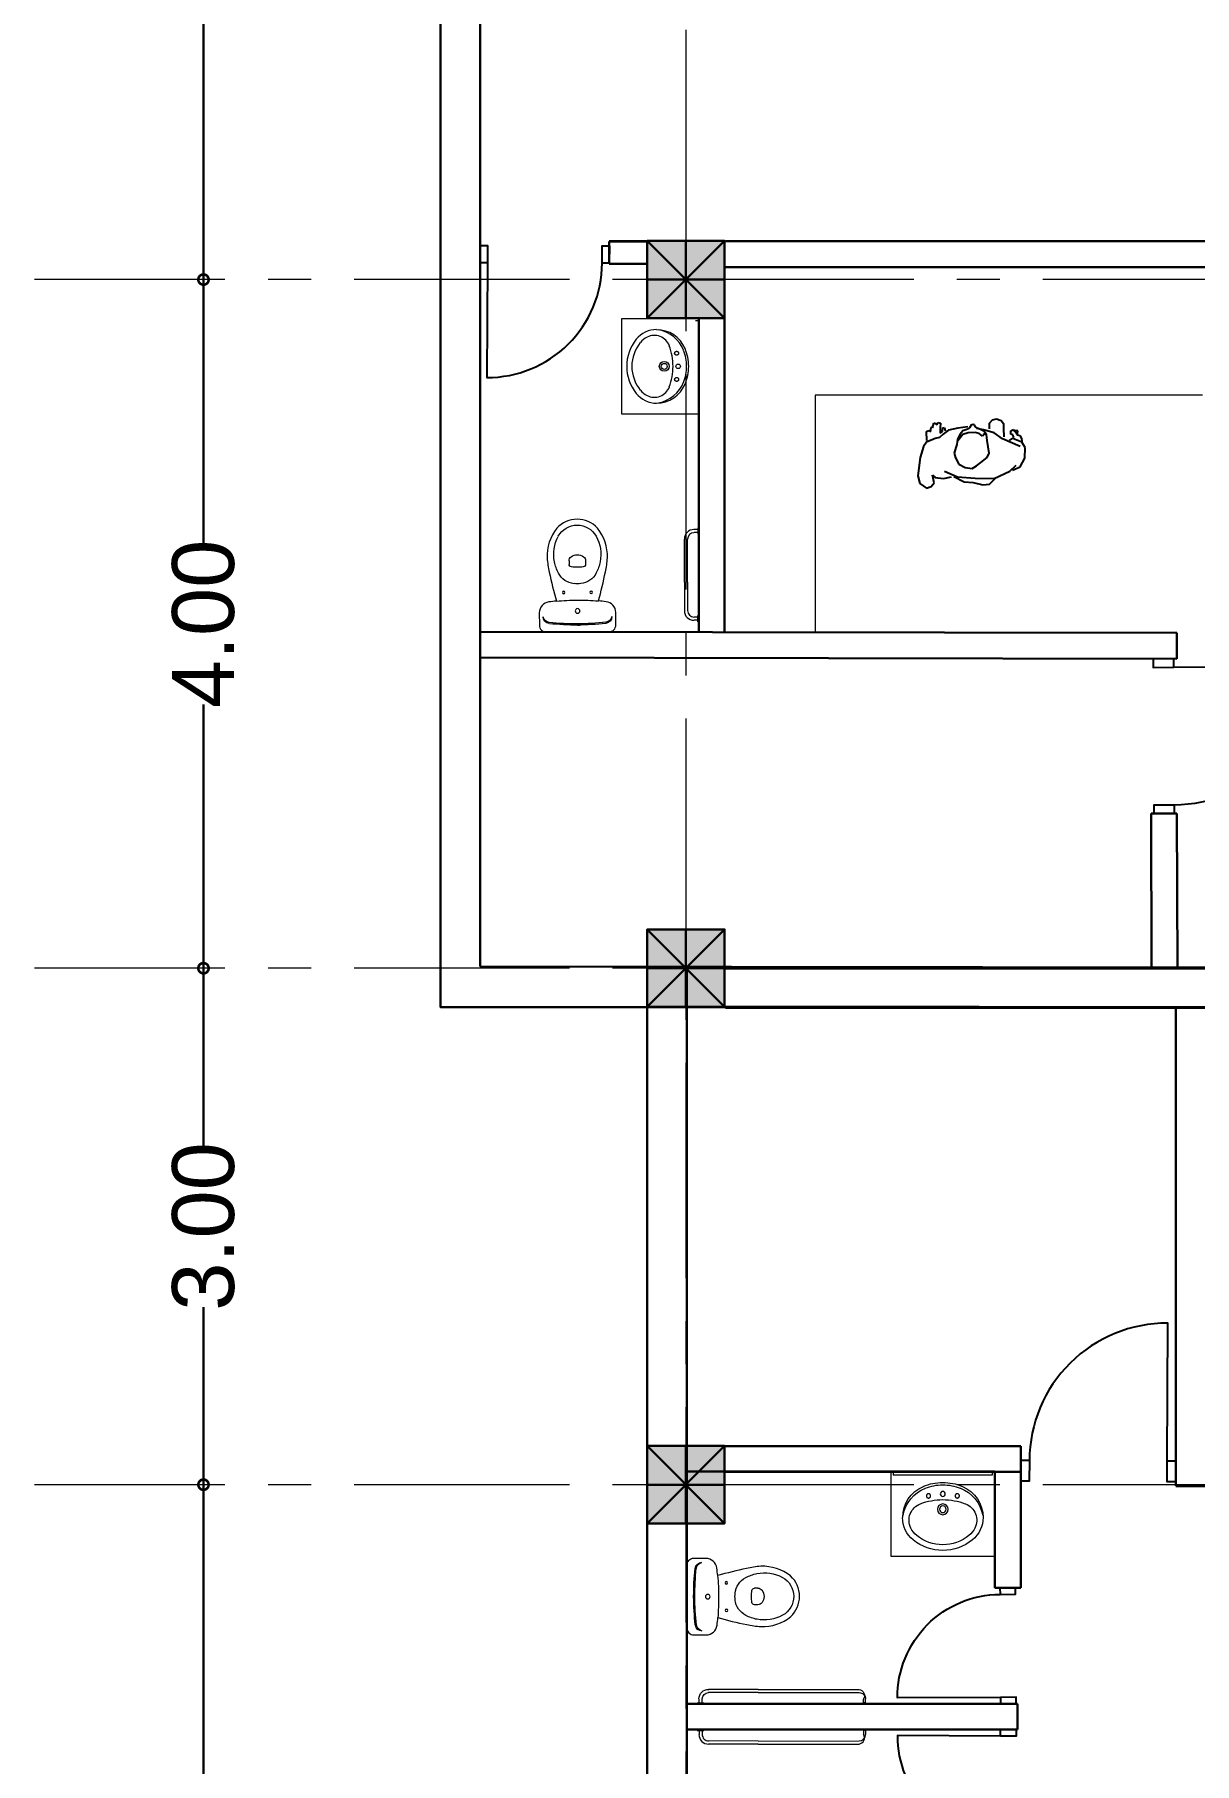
# Model space of a CAD drawing. Header units: metres. Extents: x 319894 to 3389272, y 120 to 6136017.
# Drawn here: x 321358.01 to 321364.75, y 3068011.02 to 3068021.06 of the extents above; entities that cross this region are included whole.
import ezdxf

# ---------------------------------------------------------------- set-up
doc = ezdxf.new("R2010")
doc.units = ezdxf.units.M
doc.header["$MEASUREMENT"] = 0
for name, pattern in [('CENTER', [2, 1.25, -0.25, 0.25, -0.25]), ('HIDDEN', [0.375, 0.25, -0.125]), ('RAYITAS', [0.375, 0.25, -0.125])]:
    doc.linetypes.add(name, pattern=pattern)
doc.layers.get('Defpoints').update_dxf_attribs({"color": 254})
for name, color, linetype, lineweight in [('a_MUEBLE ART', 4, 'Continuous', 5), ('centerline', 255, 'HIDDEN', 5), ('column', 50, 'Continuous', 30), ('Fixtures', 31, 'Continuous', 20), ('FURNITURE P 1 200', 255, 'Continuous', 13), ('hatch', 252, 'Continuous', 15), ('wall', 4, 'Continuous', 30)]:
    doc.layers.add(name, color=color, linetype=linetype, lineweight=lineweight)
doc.layers.add('door_cad-block.com', color=7, linetype='Continuous')
doc.layers.add('S-DIM', color=7, linetype='Continuous')
doc.styles.add('TEXTS', font='swissl.ttf')
doc.dimstyles.new('DIMTEXT', dxfattribs={"dimscale": 0.4, "dimtxt": 0.9, "dimasz": 0.3, "dimexe": 0.05, "dimexo": 0.05, "dimgap": 0.05, "dimtad": 0, "dimzin": 1, "dimdsep": 46, "dimtxsty": 'TEXTS', "dimblk": 'DOTSMALL', "dimcen": 0.1, "dimclrd": 256, "dimclre": 6, "dimclrt": 3, "dimadec": 0, "dimazin": 0, "dimtfac": 0.15, "dimtix": 1, "dimtofl": 0, "dimtmove": 1, "dimatfit": 3, "dimldrblk": 'OPEN', "dimfxl": 1, "dimtolj": 1, "dimtzin": 0, "dimarcsym": 0})

# ---------------------------------------------------------------- blocks, each defined once
blk = doc.blocks.new('ca_ba_wc057')
at = {"layer": 'a_MUEBLE ART', "color": 8}
for p, q in [((0, -4), (-1.1, -4)), ((0, -4), (1.1, -4)), ((-4.8, -41.3), (-4.8, -39.3)), ((4.8, -41.3), (4.8, -39.3))]:
    blk.add_line(p, q, dxfattribs=at)
at = {"layer": 'a_MUEBLE ART'}
blk.add_lwpolyline([(-16.3, -34.8, -0.017322), (-12.2, -18, -0.007818), (-16.6, -17.5, -0.379899), (-22.2, -11.2), (-22.2, -4, -0.414214), (-18.2, 0), (0, 0), (18.2, 0, -0.414214), (22.2, -4), (22.2, -11.2, -0.379899), (16.6, -17.5, -0.007818), (12.2, -18, -0.017322), (16.3, -34.8, -0.034533), (17.5, -43, -0.180901), (11.8, -60.3, -0.210568), (0, -65.5, -0.210568), (-11.8, -60.3, -0.180901), (-17.5, -43, -0.034533)], format="xyb", close=True, dxfattribs=at)
at = {"layer": 'a_MUEBLE ART', "color": 8}
for centre, radius in [((0, -12.2), 1.35), ((0, -12.2), 1.35), ((-8, -23), 0.75), ((8, -23), 0.75)]:
    blk.add_circle(centre, radius, dxfattribs=at)
for centre, radius, start, end in [((-16, -8.9), 4, 96.2719, 180), ((-16, -9.6), 4, 96.2141, 169.7572), ((0, -154), 149.3, 90, 96.3306), ((0, -154), 150, 90, 96.2719), ((0, -154), 150, 83.7281, 90), ((0, -154), 149.3, 83.6694, 90), ((16, -8.9), 4, 0, 83.7281), ((16, -9.6), 4, 10.2428, 83.7859), ((-3.3, -39.3), 1.5, 96.6492, 180), ((0, -67.6), 30, 90, 96.6492), ((0, -67.6), 30, 83.3508, 90), ((3.3, -39.3), 1.5, 0, 83.3508), ((-1.8, -41.3), 3, 180, 233.1301), ((0, -38.9), 6, 233.1301, 270), ((0, -38.9), 6, 270, 306.8699), ((1.8, -41.3), 3, 306.8699, 0)]:
    blk.add_arc(centre, radius, start, end, dxfattribs=at)
at = {"layer": 'a_MUEBLE ART'}
for centre, radius, start, end in [((0, 121.9), 140.4, 264.9986, 270), ((0, 121.9), 140.4, 270, 275.0014), ((-0.7, -39.6), 11.6, 96.2419, 152.5973), ((0, -46), 18, 90, 96.2419), ((0, -46), 18, 83.7581, 90), ((0.7, -39.6), 11.6, 27.4027, 83.7581), ((11.2, -45.8), 25, 152.5973, 168.3805), ((-11.2, -45.8), 25, 11.6195, 27.4027), ((7.9, -45.1), 21.6, 168.3805, 209.1161), ((-7.9, -45.1), 21.6, 330.8839, 11.6195), ((0, -49.5), 12.6, 209.1161, 270), ((0, -49.5), 12.6, 270, 330.8839)]:
    blk.add_arc(centre, radius, start, end, dxfattribs=at)
blk = doc.blocks.new('*U950')
at = {"color": 0, "linetype": 'ByBlock', "ltscale": 10}
blk.add_lwpolyline([(-50, 0), (-50, 800, 0.414214), (-850, 0)], format="xyb", dxfattribs=at)
at = {"color": 0}
for points in [[(-900, 0), (-850, 0), (-850, -121), (-900, -121)], [(-50, 0), (0, 0), (0, -121), (-50, -121)]]:
    blk.add_lwpolyline(points, close=True, dxfattribs=at)
blk = doc.blocks.new('WC')
at = {"layer": 'a_MUEBLE ART', "color": 8}
for p, q in [((321694.422, 3067998.033), (321693.847, 3067998.033)), ((321693.847, 3067998.012), (321693.847, 3067998.033)), ((321694.422, 3067998.011), (321694.422, 3067998.033))]:
    blk.add_line(p, q, dxfattribs=at)
at = {"layer": 'a_MUEBLE ART'}
blk.add_lwpolyline([(321693.834, 3067998.012), (321693.834, 3067998.504), (321694.439, 3067998.504), (321694.438, 3067998.011)], close=True, dxfattribs=at)
at = {"layer": 'a_MUEBLE ART', "color": 8}
for centre, radius in [((321694.136, 3067998.232), 0.0313), ((321694.136, 3067998.232), 0.0192), ((321694.136, 3067998.143), 0.0146)]:
    blk.add_circle(centre, radius, dxfattribs=at)
at = {"layer": 'a_MUEBLE ART', "color": 8, "linetype": 'RAYITAS'}
for centre in [(321694.053, 3067998.154), (321694.22, 3067998.154)]:
    blk.add_circle(centre, 0.0125, dxfattribs=at)
at = {"layer": 'a_MUEBLE ART'}
for centre, radius, start, end in [((321694.116, 3067998.308), 0.215, 187.4772, 187.4772), ((321694.157, 3067998.308), 0.215, 352.4866, 352.4866), ((321694.069, 3067998.28), 0.167, 129.0648, 179.9819), ((321694.136, 3067998.198), 0.273, 89.9819, 129.0648), ((321694.136, 3067998.198), 0.24, 89.9819, 129.0648), ((321694.136, 3067998.198), 0.273, 50.899, 89.9819), ((321694.136, 3067998.198), 0.24, 50.899, 89.9819), ((321694.203, 3067998.28), 0.167, 359.9819, 50.899), ((321694.041, 3067998.295), 0.101, 152.9129, 249.6234), ((321694.069, 3067998.28), 0.134, 129.0648, 152.9129), ((321694.232, 3067998.295), 0.101, 290.3404, 27.0509), ((321694.203, 3067998.28), 0.134, 27.0509, 50.899), ((321694.099, 3067998.28), 0.196, 179.9819, 247.2675), ((321694.116, 3067998.308), 0.215, 190.9787, 247.8026), ((321694.136, 3067998.552), 0.376, 249.6234, 269.9819), ((321694.136, 3067998.552), 0.376, 269.9819, 290.3404), ((321694.157, 3067998.308), 0.215, 292.1612, 348.9852), ((321694.174, 3067998.28), 0.196, 292.6963, 359.9819), ((321694.136, 3067998.37), 0.294, 247.2675, 269.9819), ((321694.136, 3067998.37), 0.28, 248.7287, 269.9819), ((321694.136, 3067998.37), 0.28, 269.9819, 291.2352), ((321694.136, 3067998.37), 0.294, 269.9819, 292.6963)]:
    blk.add_arc(centre, radius, start, end, dxfattribs=at)
at = {"layer": 'FURNITURE P 1 200'}
for p, q in [((321692.748, 3067999.362), (321692.71, 3067999.362)), ((321692.71, 3067999.362), (321692.71, 3067999.357)), ((321692.71, 3067999.357), (321692.748, 3067999.357)), ((321692.72, 3067999.357), (321692.72, 3067999.334)), ((321692.738, 3067999.357), (321692.739, 3067999.334)), ((321692.748, 3067999.357), (321692.748, 3067999.362)), ((321693.063, 3067999.296), (321692.776, 3067999.297)), ((321693.063, 3067999.296), (321693.65, 3067999.297)), ((321693.676, 3067999.357), (321693.676, 3067999.334)), ((321693.678, 3067999.362), (321693.685, 3067999.362)), ((321693.678, 3067999.357), (321693.678, 3067999.362)), ((321693.685, 3067999.357), (321693.678, 3067999.357)), ((321693.685, 3067999.362), (321693.685, 3067999.357)), ((321693.687, 3067999.357), (321693.687, 3067999.334)), ((321693.063, 3067999.278), (321692.776, 3067999.278)), ((321693.063, 3067999.278), (321693.65, 3067999.278))]:
    blk.add_line(p, q, dxfattribs=at)
for centre, radius, start, end in [((321692.776, 3067999.334), 0.0561, 180.1975, 270.1975), ((321692.776, 3067999.334), 0.0374, 180.1975, 270.1975), ((321693.65, 3067999.334), 0.0374, 269.8025, 359.8025), ((321693.644, 3067999.315), 0.0372, 278.801, 30.8499)]:
    blk.add_arc(centre, radius, start, end, dxfattribs=at)
at = {"layer": 'wall'}
for p, q in [((321694.569, 3067999.512), (321692.649, 3067999.512)), ((321694.569, 3067999.512), (321694.569, 3067999.362)), ((321692.649, 3067999.439), (321692.649, 3067998.012)), ((321692.649, 3067999.362), (321694.569, 3067999.362)), ((321694.439, 3067998.689), (321694.589, 3067998.689)), ((321694.439, 3067998.689), (321694.439, 3067998.011)), ((321694.589, 3067998.689), (321694.589, 3067998.011)), ((321692.649, 3067998.012), (321694.439, 3067998.012))]:
    blk.add_line(p, q, dxfattribs=at)
at = {"xscale": 0.009999999999999998, "yscale": 0.009999999999999998, "zscale": 0.009999999999999998, "rotation": 89.75130497680318}
blk.add_blockref('ca_ba_wc057', (321692.649, 3067998.74), dxfattribs=at)
at = {"layer": 'door_cad-block.com', "xscale": 0.0007481485115570036, "yscale": 0.0007481485115570036, "zscale": 0.0007481485115570036, "rotation": 89.75130448807185}
blk.add_blockref('*U950', (321694.471, 3067999.362), dxfattribs=at)
blk = doc.blocks.new('R87')
at = {"color": 0, "linetype": 'ByBlock'}
for p, q in [((-258, 779), (-289, 729)), ((-201, 798), (-258, 779)), ((-64, 789), (-201, 798)), ((20, 770), (-64, 789)), ((-289, 729), (-275, 693)), ((-275, 693), (-246, 674)), ((-246, 674), (-191, 690)), ((-205, 669), (-210, 604)), ((-191, 690), (-205, 669)), ((54, 748), (20, 770)), ((85, 686), (54, 748)), ((68, 748), (133, 755)), ((95, 654), (85, 686)), ((121, 628), (95, 654)), ((169, 654), (129, 652)), ((129, 652), (141, 635)), ((133, 755), (143, 738)), ((143, 738), (133, 724)), ((133, 724), (167, 722)), ((172, 712), (165, 710)), ((165, 710), (201, 702)), ((167, 722), (172, 712)), ((203, 654), (169, 654)), ((201, 695), (189, 681)), ((189, 681), (208, 671)), ((201, 702), (201, 695)), ((208, 671), (203, 654)), ((-191, 530), (-225, 450)), ((-210, 604), (-193, 546)), ((-155, 602), (-191, 501)), ((-50, 526), (-96, 497)), ((-16, 536), (-50, 526)), ((28, 528), (-16, 536)), ((52, 522), (28, 528)), ((91, 518), (52, 522)), ((155, 590), (121, 628)), ((141, 635), (169, 633)), ((172, 621), (148, 614)), ((174, 520), (155, 590)), ((169, 633), (172, 621)), ((189, 448), (174, 520)), ((-225, 450), (-227, 381)), ((-191, 501), (-193, 369)), ((-117, 448), (-122, 396)), ((-122, 396), (-101, 365)), ((-96, 497), (-117, 448)), ((129, 482), (80, 515)), ((130, 500), (91, 518)), ((143, 441), (129, 482)), ((156, 483), (130, 500)), ((148, 390), (143, 441)), ((143, 359), (148, 390)), ((168, 454), (156, 483)), ((174, 441), (168, 454)), ((181, 433), (174, 441)), ((203, 422), (181, 433)), ((182, 376), (195, 391)), ((195, 391), (206, 399)), ((209, 409), (203, 422)), ((206, 399), (209, 409)), ((-227, 381), (-239, 309)), ((-239, 309), (-232, 258)), ((-193, 369), (-186, 227)), ((-101, 365), (-73, 334)), ((-73, 334), (-33, 289)), ((-33, 289), (1, 274)), ((1, 274), (49, 285)), ((49, 285), (95, 295)), ((95, 295), (140, 303)), ((124, 333), (143, 359)), ((136, 328), (124, 333)), ((143, 316), (136, 328)), ((136, 302), (143, 316)), ((140, 303), (164, 326)), ((155, 246), (172, 328)), ((164, 326), (176, 356)), ((172, 328), (181, 378)), ((176, 356), (182, 376)), ((184, 285), (225, 287)), ((225, 287), (251, 266)), ((251, 266), (261, 237)), ((-232, 258), (-186, 218)), ((-186, 227), (-124, 112)), ((66, 47), (114, 182)), ((124, 107), (105, 131)), ((114, 182), (155, 246)), ((193, 179), (131, 174)), ((229, 182), (193, 179)), ((251, 201), (229, 182)), ((261, 237), (251, 201)), ((-124, 112), (-76, 67)), ((-116, 93), (-88, 38)), ((-88, 38), (-20, 7)), ((-20, 7), (59, 9)), ((59, 9), (97, 35)), ((126, 40), (90, 33)), ((97, 35), (114, 88)), ((114, 88), (124, 107)), ((148, 55), (126, 40)), ((129, 98), (148, 107)), ((148, 107), (153, 122)), ((150, 71), (148, 55)), ((172, 88), (150, 71)), ((153, 122), (177, 122)), ((157, 71), (181, 71)), ((189, 105), (172, 88)), ((181, 98), (174, 98)), ((177, 122), (189, 105)), ((181, 71), (181, 98))]:
    blk.add_line(p, q, dxfattribs=at)
blk = doc.blocks.new('toilet aa')
at = {"layer": 'a_MUEBLE ART', "color": 8}
blk.add_line((322515.526, 3068072.827), (322515.507, 3068072.827), dxfattribs=at)
at = {"layer": 'a_MUEBLE ART'}
blk.add_lwpolyline([(322515.526, 3068072.287), (322515.526, 3068072.839), (322515.076, 3068072.839), (322515.076, 3068072.287)], close=True, dxfattribs=at)
at = {"layer": 'a_MUEBLE ART', "color": 8, "linetype": 'RAYITAS'}
for centre in [(322515.397, 3068072.639), (322515.397, 3068072.487)]:
    blk.add_circle(centre, 0.0114, dxfattribs=at)
at = {"layer": 'a_MUEBLE ART', "color": 8}
for centre, radius in [((322515.325, 3068072.563), 0.0286), ((322515.325, 3068072.563), 0.0175), ((322515.406, 3068072.563), 0.0133)]:
    blk.add_circle(centre, radius, dxfattribs=at)
at = {"layer": 'a_MUEBLE ART'}
for centre, radius, start, end in [((322515.255, 3068072.582), 0.197, 82.4878, 82.4878), ((322515.255, 3068072.545), 0.197, 277.4784, 277.4784), ((322515.356, 3068072.563), 0.249, 140.9002, 179.9831), ((322515.356, 3068072.563), 0.219, 140.9002, 179.9831), ((322515.281, 3068072.624), 0.153, 89.9831, 140.9002), ((322515.281, 3068072.624), 0.122, 117.0521, 140.9002), ((322515.268, 3068072.65), 0.0927, 20.3416, 117.0521), ((322515.281, 3068072.597), 0.179, 22.6975, 89.9831), ((322515.255, 3068072.582), 0.197, 22.1624, 78.9864), ((322515.033, 3068072.563), 0.343, 359.9831, 20.3416), ((322515.199, 3068072.563), 0.256, 359.9831, 21.2364), ((322515.199, 3068072.563), 0.268, 359.9831, 22.6975), ((322515.356, 3068072.563), 0.249, 179.9831, 219.066), ((322515.356, 3068072.563), 0.219, 179.9831, 219.066), ((322515.033, 3068072.563), 0.343, 339.6246, 359.9831), ((322515.199, 3068072.563), 0.256, 338.7299, 359.9831), ((322515.199, 3068072.563), 0.268, 337.2687, 359.9831), ((322515.281, 3068072.502), 0.153, 219.066, 269.9831), ((322515.281, 3068072.502), 0.122, 219.066, 242.9141), ((322515.268, 3068072.476), 0.0927, 242.9141, 339.6246), ((322515.281, 3068072.529), 0.179, 269.9831, 337.2687), ((322515.255, 3068072.545), 0.197, 280.9799, 337.8039)]:
    blk.add_arc(centre, radius, start, end, dxfattribs=at)
at = {"layer": 'FURNITURE P 1 200'}
for p, q in [((322515.521, 3068071.616), (322515.498, 3068071.615)), ((322515.521, 3068071.597), (322515.498, 3068071.597)), ((322515.526, 3068071.625), (322515.521, 3068071.625)), ((322515.521, 3068071.625), (322515.521, 3068071.588)), ((322515.526, 3068071.588), (322515.526, 3068071.625)), ((322515.442, 3068071.309), (322515.442, 3068071.559)), ((322515.46, 3068071.309), (322515.461, 3068071.559)), ((322515.521, 3068071.588), (322515.526, 3068071.588)), ((322515.442, 3068071.309), (322515.442, 3068071.145)), ((322515.46, 3068071.309), (322515.461, 3068071.144)), ((322515.521, 3068071.107), (322515.498, 3068071.107)), ((322515.521, 3068071.079), (322515.521, 3068071.116)), ((322515.521, 3068071.116), (322515.526, 3068071.116)), ((322515.526, 3068071.116), (322515.526, 3068071.079)), ((322515.521, 3068071.088), (322515.498, 3068071.088)), ((322515.526, 3068071.079), (322515.521, 3068071.079))]:
    blk.add_line(p, q, dxfattribs=at)
for centre, radius, start, end in [((322515.498, 3068071.559), 0.0561, 90.1975, 180.1975), ((322515.498, 3068071.559), 0.0374, 90.1975, 180.1975), ((322515.498, 3068071.144), 0.0561, 179.8025, 269.8025), ((322515.498, 3068071.144), 0.0374, 179.8025, 269.8025)]:
    blk.add_arc(centre, radius, start, end, dxfattribs=at)
at = {"layer": 'wall'}
for p, q in [((322515.006, 3068073.289), (322515.228, 3068073.289)), ((322515.006, 3068073.289), (322515.006, 3068073.159)), ((322515.226, 3068073.159), (322515.006, 3068073.159))]:
    blk.add_line(p, q, dxfattribs=at)
at = {"xscale": -0.009999999999999992, "yscale": 0.009999999999999992, "zscale": 0.009999999999999993, "rotation": 180.2486950231967}
blk.add_blockref('ca_ba_wc057', (322514.822, 3068071.02), dxfattribs=at)
at = {"layer": 'door_cad-block.com', "xscale": 0.0008333333318616671, "yscale": 0.0008333333318616671, "zscale": 0.0008333333318616671, "rotation": 179.7513044880718}
blk.add_blockref('*U950', (322514.256, 3068073.165), dxfattribs=at)
blk = doc.blocks.new('column')
at = {"layer": 'hatch'}
h = blk.add_hatch(color=256, dxfattribs=at)
h.dxf.hatch_style = 1
h.paths.add_polyline_path([(0, 0), (0.45, 0), (0.45, 0.45), (0, 0.45)])
at = {"layer": 'column'}
for p, q in [((0, 0.45), (0.45, 0)), ((0, 0), (0.45, 0.45)), ((0.225, 0.45), (0.225, 0)), ((0, 0.225), (0.45, 0.225))]:
    blk.add_line(p, q, dxfattribs=at)
blk.add_lwpolyline([(0, 0), (0.45, 0), (0.45, 0.45), (0, 0.45)], close=True, dxfattribs=at)
blk = doc.blocks.new('_DotSmall')
at = {"color": 0, "linetype": 'ByBlock', "const_width": 0.5}
blk.add_lwpolyline([(-0.0625, 0, 1), (0.0625, 0, 1)], format="xyb", close=True, dxfattribs=at)
blk = doc.blocks.new('*D915')
at = {"layer": 'Defpoints', "color": 0, "transparency": 16777216}
for p in [(322189.001, 3068125.198), (322189.001, 3068121.198), (322189.001, 3068121.198)]:
    blk.add_point(p, dxfattribs=at)
at = {"layer": 'S-DIM', "lineweight": -2, "transparency": 16777216}
for p, q in [((322189.001, 3068125.198), (322189.001, 3068123.666)), ((322189.001, 3068121.198), (322189.001, 3068122.73))]:
    blk.add_line(p, q, dxfattribs=at)
at = {"layer": 'S-DIM', "color": 6, "lineweight": -2, "transparency": 16777216}
for p, q in [((322189.021, 3068125.198), (322189.021, 3068125.198)), ((322189.021, 3068121.198), (322189.021, 3068121.198))]:
    blk.add_line(p, q, dxfattribs=at)
at = {"layer": 'S-DIM', "lineweight": -2, "transparency": 16777216, "xscale": 0.12, "yscale": 0.12, "zscale": 0.12}
for p, rotation in [((322189.001, 3068125.198), 90), ((322189.001, 3068121.198), 270)]:
    blk.add_blockref('_DotSmall', p, dxfattribs=dict(at, rotation=rotation))
at = {"layer": 'S-DIM', "color": 3, "transparency": 16777216, "insert": (322189.001, 3068123.198), "char_height": 0.36, "attachment_point": 5, "rotation": 90, "style": 'TEXTS'}
blk.add_mtext('\\A1;4.00', dxfattribs=at)
blk = doc.blocks.new('_Open')
at = {"color": 0, "linetype": 'ByBlock', "lineweight": -2}
for p, q in [((-1, 0.167), (0, 0)), ((-1, -0.167), (0, 0)), ((0, 0), (-1, 0))]:
    blk.add_line(p, q, dxfattribs=at)
blk = doc.blocks.new('*D916')
at = {"layer": 'Defpoints', "color": 0, "transparency": 16777216}
for p in [(322189.001, 3068121.198), (322189.001, 3068117.198), (322189.001, 3068117.198)]:
    blk.add_point(p, dxfattribs=at)
at = {"layer": 'S-DIM', "lineweight": -2, "transparency": 16777216}
for p, q in [((322189.001, 3068121.198), (322189.001, 3068119.666)), ((322189.001, 3068117.198), (322189.001, 3068118.73))]:
    blk.add_line(p, q, dxfattribs=at)
at = {"layer": 'S-DIM', "color": 6, "lineweight": -2, "transparency": 16777216}
for p, q in [((322189.021, 3068121.198), (322189.021, 3068121.198)), ((322189.021, 3068117.198), (322189.021, 3068117.198))]:
    blk.add_line(p, q, dxfattribs=at)
at = {"layer": 'S-DIM', "lineweight": -2, "transparency": 16777216, "xscale": 0.12, "yscale": 0.12, "zscale": 0.12}
for p, rotation in [((322189.001, 3068121.198), 90), ((322189.001, 3068117.198), 270)]:
    blk.add_blockref('_DotSmall', p, dxfattribs=dict(at, rotation=rotation))
at = {"layer": 'S-DIM', "color": 3, "transparency": 16777216, "insert": (322189.001, 3068119.198), "char_height": 0.36, "attachment_point": 5, "rotation": 90, "style": 'TEXTS'}
blk.add_mtext('\\A1;4.00', dxfattribs=at)
blk = doc.blocks.new('*D917')
at = {"layer": 'Defpoints', "color": 0, "transparency": 16777216}
for p in [(322189.001, 3068117.198), (322189.001, 3068114.198), (322189.001, 3068114.198)]:
    blk.add_point(p, dxfattribs=at)
at = {"layer": 'S-DIM', "lineweight": -2, "transparency": 16777216}
for p, q in [((322189.001, 3068117.198), (322189.001, 3068116.166)), ((322189.001, 3068114.198), (322189.001, 3068115.229))]:
    blk.add_line(p, q, dxfattribs=at)
at = {"layer": 'S-DIM', "color": 6, "lineweight": -2, "transparency": 16777216}
for p, q in [((322189.021, 3068117.198), (322189.021, 3068117.198)), ((322189.021, 3068114.198), (322189.021, 3068114.198))]:
    blk.add_line(p, q, dxfattribs=at)
at = {"layer": 'S-DIM', "lineweight": -2, "transparency": 16777216, "xscale": 0.12, "yscale": 0.12, "zscale": 0.12}
for p, rotation in [((322189.001, 3068117.198), 90), ((322189.001, 3068114.198), 270)]:
    blk.add_blockref('_DotSmall', p, dxfattribs=dict(at, rotation=rotation))
at = {"layer": 'S-DIM', "color": 3, "transparency": 16777216, "insert": (322189.001, 3068115.698), "char_height": 0.36, "attachment_point": 5, "rotation": 90, "style": 'TEXTS'}
blk.add_mtext('\\A1;3.00', dxfattribs=at)
blk = doc.blocks.new('*D918')
at = {"layer": 'Defpoints', "color": 0, "transparency": 16777216}
for p in [(322189.001, 3068114.198), (322189.001, 3068107.698), (322189.001, 3068107.698)]:
    blk.add_point(p, dxfattribs=at)
at = {"layer": 'S-DIM', "lineweight": -2, "transparency": 16777216}
for p, q in [((322189.001, 3068114.198), (322189.001, 3068111.415)), ((322189.001, 3068107.698), (322189.001, 3068110.481))]:
    blk.add_line(p, q, dxfattribs=at)
at = {"layer": 'S-DIM', "color": 6, "lineweight": -2, "transparency": 16777216}
for p, q in [((322189.021, 3068114.198), (322189.021, 3068114.198)), ((322189.021, 3068107.698), (322189.021, 3068107.698))]:
    blk.add_line(p, q, dxfattribs=at)
at = {"layer": 'S-DIM', "lineweight": -2, "transparency": 16777216, "xscale": 0.12, "yscale": 0.12, "zscale": 0.12}
for p, rotation in [((322189.001, 3068114.198), 90), ((322189.001, 3068107.698), 270)]:
    blk.add_blockref('_DotSmall', p, dxfattribs=dict(at, rotation=rotation))
at = {"layer": 'S-DIM', "color": 3, "transparency": 16777216, "insert": (322189.001, 3068110.948), "char_height": 0.36, "attachment_point": 5, "rotation": 90, "style": 'TEXTS'}
blk.add_mtext('\\A1;6.50', dxfattribs=at)
blk = doc.blocks.new('GRID FOR GROUND FLOOR')
at = {"layer": 'centerline', "linetype": 'CENTER'}
for p, q in [((322191.803, 3068140.648), (322191.803, 3068102.989)), ((322235.126, 3068121.198), (322188.02, 3068121.198)), ((322235.126, 3068117.198), (322188.02, 3068117.198)), ((322235.126, 3068117.198), (322188.02, 3068117.198)), ((322235.126, 3068114.198), (322188.02, 3068114.198)), ((322235.126, 3068114.198), (322188.02, 3068114.198))]:
    blk.add_line(p, q, dxfattribs=at)
at = {"layer": 'wall'}
for p in [(322191.578, 3068120.973), (322191.578, 3068116.973), (322191.578, 3068113.973)]:
    blk.add_blockref('column', p, dxfattribs=at)
at = {"layer": 'S-DIM'}
for base, p1, p2, picture, middle in [((322189.001, 3068121.198), (322189.001, 3068125.198), (322189.001, 3068121.198), '*D915', (322189.001, 3068123.198)), ((322189.001, 3068117.198), (322189.001, 3068121.198), (322189.001, 3068117.198), '*D916', (322189.001, 3068119.198)), ((322189.001, 3068114.198), (322189.001, 3068117.198), (322189.001, 3068114.198), '*D917', (322189.001, 3068115.698)), ((322189.001, 3068107.698), (322189.001, 3068114.198), (322189.001, 3068107.698), '*D918', (322189.001, 3068110.948))]:
    dim = blk.add_linear_dim(base=base, p1=p1, p2=p2, angle=90, dimstyle='DIMTEXT', dxfattribs=at)
    dim.commit()
    dim.dimension.update_dxf_attribs({"geometry": picture, "text_midpoint": middle})

msp = doc.modelspace()

# ---------------------------------------------------------------- linework, layer by layer
at = {"layer": 'centerline', "linetype": 'CENTER'}
msp.add_line((321361.794, 3068014.915), (321361.794, 3068014.698), dxfattribs=at)
at = {"layer": 'Fixtures'}
for p, q in [((321362.544, 3068018.969), (321362.544, 3068017.592)), ((321364.795, 3068018.969), (321362.544, 3068018.969))]:
    msp.add_line(p, q, dxfattribs=at)
at = {"layer": 'wall'}
for p, q in [((321360.369, 3068015.414), (321360.369, 3068029.296)), ((321360.599, 3068015.65), (321360.599, 3068029.066)), ((321361.569, 3068019.864), (321361.349, 3068019.864)), ((321366.069, 3068019.864), (321362.024, 3068019.864)), ((321368.069, 3068019.714), (321362.019, 3068019.714)), ((321361.869, 3068019.414), (321361.869, 3068017.593)), ((321362.019, 3068019.414), (321362.019, 3068017.593)), ((321364.646, 3068017.589), (321360.599, 3068017.595)), ((321364.646, 3068017.589), (321364.646, 3068017.439)), ((321364.646, 3068017.439), (321360.599, 3068017.445)), ((321364.646, 3068016.539), (321364.496, 3068016.539)), ((321364.496, 3068016.539), (321364.499, 3068015.639)), ((321364.646, 3068016.539), (321364.649, 3068015.639)), ((321366.069, 3068015.643), (321360.599, 3068015.65)), ((321361.799, 3068015.639), (321361.799, 3068014.864)), ((321362.024, 3068015.64), (321366.574, 3068015.64)), ((321364.639, 3068015.414), (321360.369, 3068015.414)), ((321366.069, 3068015.414), (321362.019, 3068015.418)), ((321362.024, 3068015.41), (321366.574, 3068015.41)), ((321364.639, 3068015.41), (321364.639, 3068012.785)), ((321364.639, 3068015.41), (321364.639, 3068012.635)), ((321361.569, 3068014.915), (321361.569, 3068014.139)), ((321361.569, 3068014.914), (321361.569, 3068012.368)), ((321361.799, 3068014.915), (321361.799, 3068014.364)), ((321361.799, 3068014.914), (321361.799, 3068012.368)), ((321363.739, 3068012.865), (321362.019, 3068012.865)), ((321363.739, 3068012.865), (321363.739, 3068012.715)), ((321363.739, 3068012.715), (321362.019, 3068012.715)), ((321365.669, 3068012.63), (321364.639, 3068012.632)), ((321364.639, 3068012.632), (321364.639, 3068012.632)), ((321364.714, 3068012.632), (321364.714, 3068012.632)), ((321361.799, 3068012.418), (321361.799, 3068010.525))]:
    msp.add_line(p, q, dxfattribs=at)
for points in [[(321399.519, 3068015.865), (321399.519, 3068004.716), (321375.569, 3068004.716), (321375.57, 3068005.916), (321361.569, 3068005.915), (321361.569, 3068015.414), (321360.369, 3068015.414), (321360.369, 3068029.296), (321361.569, 3068029.296), (321361.569, 3068035.365), (321382.519, 3068035.365), (321382.519, 3068015.87), (321399.519, 3068015.87), (321399.519, 3068004.716)], [(321361.569, 3068015.64), (321361.569, 3068015.645)], [(321361.569, 3068006.365), (321361.569, 3068015.415), (321361.569, 3068015.415), (321361.569, 3068015.415)], [(321361.799, 3068006.365), (321361.799, 3068015.415)]]:
    msp.add_lwpolyline(points, dxfattribs=at)

# ---------------------------------------------------------------- block references
at = {"xscale": 0.000774703920347012, "yscale": 0.000774703920347012, "zscale": 0.000774703920347012, "rotation": 86.48893258652177}
msp.add_blockref('R87', (321363.768, 3068018.619), dxfattribs=at)
at = {"xscale": -1, "rotation": 180}
msp.add_blockref('WC', (-330.85, 6136010.73), dxfattribs=at)
msp.add_blockref('WC', (-330.85, 11.856))
at = {"layer": 'door_cad-block.com'}
for p, xscale, yscale, zscale, rotation in [((321364.628, 3068017.439), -0.0009999999967099844, 0.0009999999967099846, 0.0009999999967099846, 270.2486955119281), ((321364.639, 3068012.779), 0.0009999897434434886, 0.0009999897434434886, 0.0009999897434434886, 359.7513044880719)]:
    msp.add_blockref('*U950', p, dxfattribs=dict(at, xscale=xscale, yscale=yscale, zscale=zscale, rotation=rotation))
at = {"layer": 'wall'}
for name, p in [('GRID FOR GROUND FLOOR', (-830.009, -101.557)), ('toilet aa', (-1153.657, -53.426))]:
    msp.add_blockref(name, p, dxfattribs=at)

doc.saveas('drawing.dxf')
